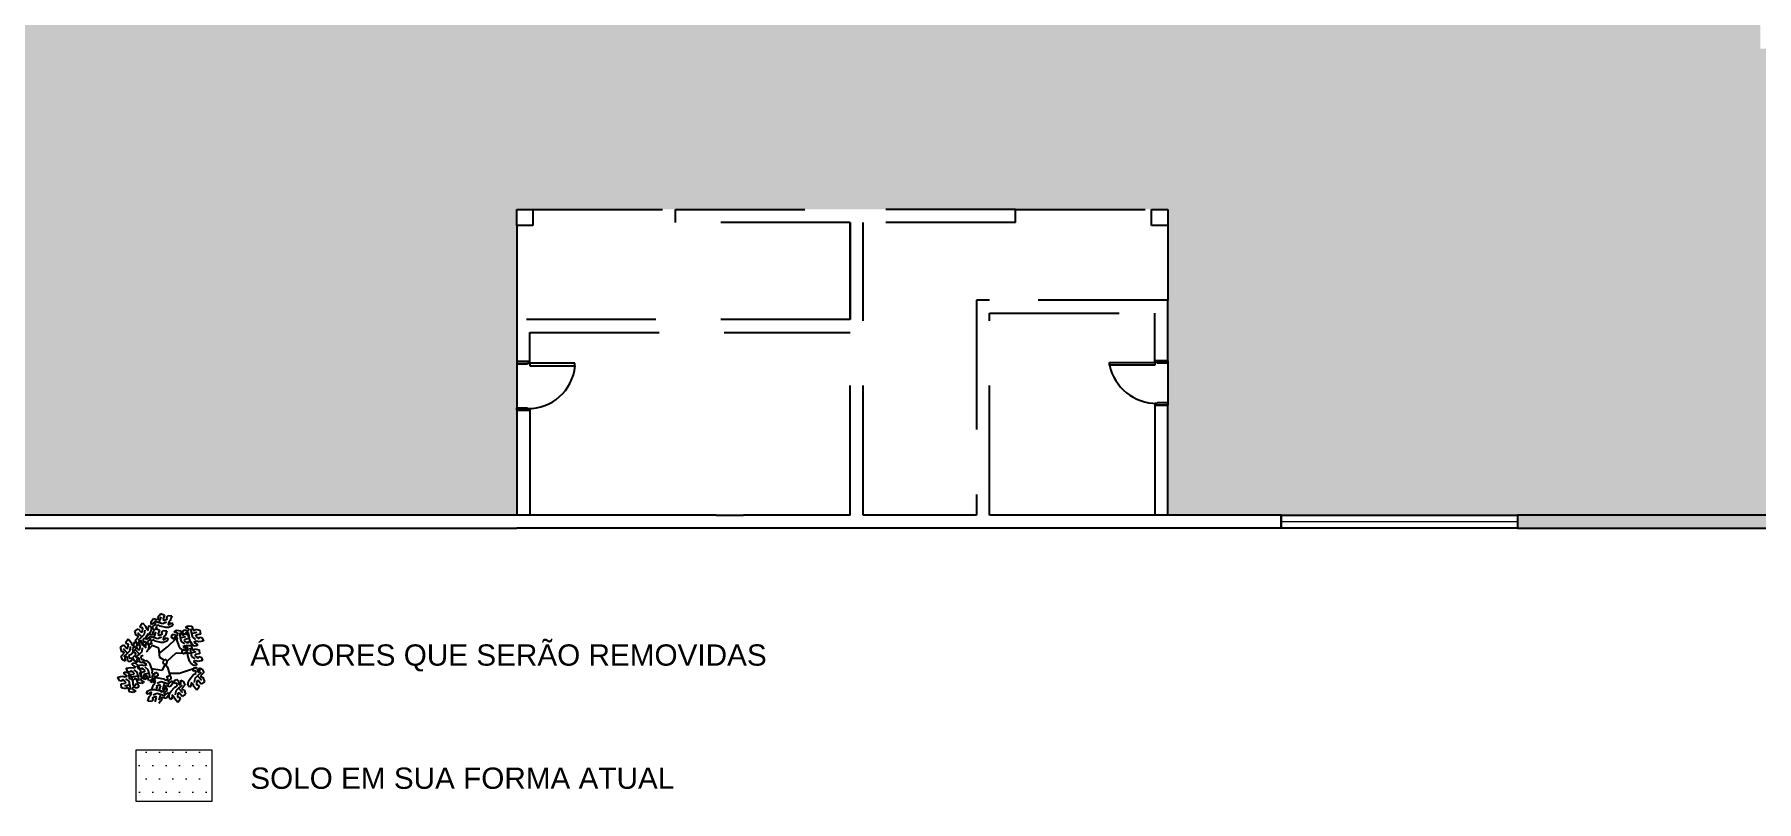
# Model space of a CAD drawing. Header units: metres. Extents: x 1186 to 11427, y -5173 to 11421.
# Drawn here: x 1435.99 to 1462.58, y 1518.36 to 1530.2 of the extents above; entities that cross this region are included whole.
import ezdxf

# ---------------------------------------------------------------- set-up
doc = ezdxf.new("R2010")
doc.units = ezdxf.units.M
doc.header["$LTSCALE"] = 8
doc.linetypes.add('DASHED2', pattern=[0.375, 0.25, -0.125])
doc.layers.get('0').update_dxf_attribs({"lineweight": 5})
for name, color, linetype in [('AL_VEGETAÇÃO', 84, 'Continuous'), ('ARQ-DEMOLIR', 50, 'DASHED2'), ('ARQ-PAR', 5, 'Continuous'), ('ARQ-PIS', 1, 'Continuous'), ('ARQ-PROJ', 7, 'DASHED2'), ('KIRYA - TEXTO', 7, 'Continuous')]:
    doc.layers.add(name, color=color, linetype=linetype)
doc.layers.add('KIRYA - SÍMBOLO', color=7, linetype='Continuous', lineweight=5)
doc.styles.add('EA_80_1-75', font='swissl.ttf', dxfattribs={"height": 0.15})

msp = doc.modelspace()

# ---------------------------------------------------------------- hatches: boundary and pattern name
at = {"true_color": 0xcd6928}
h = msp.add_hatch(dxfattribs=at)
h.set_pattern_fill('DOTS', color=32, scale=0.13)
h.set_pattern_definition([(0, (-3129.61768, 357.83482), (0.1031875, 0.206375), [0, -0.206375])])
h.paths.add_polyline_path([(1456.938, 1546.384), (1438.738, 1546.384), (1438.738, 1574.484), (1436.288, 1574.484), (1435.202, 1567.367), (1409.602, 1567.367), (1409.602, 1530.667), (1409.968, 1528.19), (1410.957, 1525.195), (1412.306, 1522.783), (1443.435, 1522.783), (1443.435, 1524.403), (1443.435, 1525.153), (1443.435, 1525.803), (1443.435, 1527.253), (1443.435, 1527.503), (1443.685, 1527.503), (1445.885, 1527.503), (1448.585, 1527.503), (1451.135, 1527.503), (1453.235, 1527.503), (1453.485, 1527.503), (1453.485, 1527.253), (1453.485, 1526.103), (1453.485, 1525.903), (1453.485, 1525.163), (1453.485, 1524.483), (1453.485, 1522.783), (1455.235, 1522.783), (1458.885, 1522.783), (1503.235, 1522.783), (1503.235, 1568.133), (1500.02, 1572.532), (1495.931, 1576.696), (1486.138, 1583.534), (1462.518, 1583.534), (1462.518, 1574.484), (1456.938, 1574.484)])
h.paths.add_polyline_path([(1494.635, 1546.983), (1494.635, 1529.983), (1462.635, 1529.983), (1462.635, 1546.983)], flags=16)
h.paths.add_polyline_path([(1453.485, 1544.634, -1), (1450.985, 1544.634, -1)], flags=16)
h.paths.add_polyline_path([(1453.135, 1544.634, -1), (1451.335, 1544.634, -1)], flags=0)
h.paths.add_polyline_path([(1453.485, 1538.183, -1), (1450.985, 1538.183, -1)], flags=16)
h.paths.add_polyline_path([(1453.135, 1538.183, -1), (1451.335, 1538.183, -1)], flags=0)
h.paths.add_polyline_path([(1453.485, 1531.731, -1), (1450.985, 1531.731, -1)], flags=16)
h.paths.add_polyline_path([(1453.135, 1531.731, -1), (1451.335, 1531.731, -1)], flags=0)
h.paths.add_polyline_path([(1428.006, 1559.583), (1428.006, 1533.583), (1417.006, 1533.583), (1417.006, 1559.583)], flags=16)
h.paths.add_polyline_path([(1427.506, 1559.083), (1427.506, 1534.083), (1417.506, 1534.083), (1417.506, 1559.083)], flags=0)
at = {"true_color": 0x939598}
h = msp.add_hatch(color=252, dxfattribs=at)
h.dxf.hatch_style = 1
h.paths.add_polyline_path([(1503.435, 1522.783), (1503.235, 1522.783), (1458.885, 1522.783), (1458.885, 1522.583), (1503.235, 1522.583), (1503.435, 1522.583)])
at = {"true_color": 0xcd6928}
h = msp.add_hatch(dxfattribs=at)
h.set_pattern_fill('DOTS', color=32, scale=0.13)
h.paths.add_polyline_path([(1438.726, 1519.163), (1437.561, 1519.163), (1437.561, 1518.362), (1438.726, 1518.362)])

# ---------------------------------------------------------------- linework, layer by layer
msp.add_line((1455.235, 1522.683), (1458.885, 1522.683))
at = {"layer": 'AL_VEGETAÇÃO', "color": 41, "true_color": 0xf4ee51}
for p, q in [((1437.621, 1521.076), (1437.656, 1521.123)), ((1437.634, 1521.042), (1437.621, 1521.076)), ((1437.656, 1521.123), (1437.703, 1521.068)), ((1437.703, 1521.068), (1437.713, 1521.033)), ((1437.744, 1521.004), (1437.748, 1521.065)), ((1437.748, 1521.065), (1437.769, 1521.078)), ((1437.769, 1521.078), (1437.794, 1521.044)), ((1437.789, 1521.141), (1437.825, 1521.187)), ((1437.791, 1521.093), (1437.789, 1521.141)), ((1437.84, 1521.126), (1437.791, 1521.093)), ((1437.817, 1521.031), (1437.818, 1521.066)), ((1437.818, 1521.066), (1437.867, 1521.104)), ((1437.818, 1521.066), (1437.818, 1521.066)), ((1437.825, 1521.187), (1437.886, 1521.172)), ((1437.867, 1521.104), (1437.84, 1521.126)), ((1437.844, 1521.152), (1437.917, 1521.126)), ((1437.897, 1521.089), (1437.861, 1521.064)), ((1437.861, 1521.064), (1437.885, 1521.034)), ((1437.886, 1521.172), (1437.907, 1521.181)), ((1437.892, 1521.211), (1437.941, 1521.265)), ((1437.907, 1521.181), (1437.892, 1521.211)), ((1437.892, 1521.211), (1437.892, 1521.211)), ((1437.929, 1521.067), (1437.897, 1521.089)), ((1437.917, 1521.126), (1437.943, 1521.212)), ((1437.917, 1521.126), (1437.973, 1521.111)), ((1438.02, 1521.048), (1437.929, 1521.067)), ((1437.941, 1521.265), (1437.997, 1521.239)), ((1437.997, 1521.239), (1437.973, 1521.171)), ((1437.973, 1521.171), (1437.987, 1521.158)), ((1437.973, 1521.111), (1438.03, 1521.135)), ((1437.987, 1521.158), (1438.044, 1521.182)), ((1438.03, 1521.206), (1438.053, 1521.235)), ((1438.044, 1521.182), (1438.03, 1521.206)), ((1438.062, 1521.134), (1438.052, 1521.092)), ((1438.052, 1521.092), (1438.107, 1521.119)), ((1438.053, 1521.235), (1438.111, 1521.227)), ((1438.111, 1521.069), (1438.057, 1521.047)), ((1438.087, 1521.159), (1438.062, 1521.134)), ((1438.111, 1521.227), (1438.087, 1521.159)), ((1438.107, 1521.119), (1438.128, 1521.108)), ((1438.128, 1521.108), (1438.111, 1521.069)), ((1438.321, 1521.051), (1438.361, 1521.076)), ((1438.374, 1521.024), (1438.321, 1521.051)), ((1438.361, 1521.076), (1438.419, 1521.068)), ((1438.419, 1521.068), (1438.437, 1521.008)), ((1437.4, 1520.825), (1437.435, 1520.872)), ((1437.413, 1520.791), (1437.4, 1520.825)), ((1437.441, 1520.791), (1437.413, 1520.791)), ((1437.433, 1520.73), (1437.441, 1520.791)), ((1437.435, 1520.872), (1437.482, 1520.817)), ((1437.482, 1520.817), (1437.491, 1520.783)), ((1437.491, 1520.783), (1437.523, 1520.754)), ((1437.523, 1520.754), (1437.527, 1520.815)), ((1437.527, 1520.815), (1437.547, 1520.827)), ((1437.539, 1520.994), (1437.589, 1521.03)), ((1437.561, 1520.925), (1437.539, 1520.994)), ((1437.547, 1520.827), (1437.572, 1520.793)), ((1437.548, 1520.855), (1437.592, 1520.9)), ((1437.571, 1520.801), (1437.548, 1520.855)), ((1437.594, 1520.923), (1437.561, 1520.925)), ((1437.561, 1520.925), (1437.561, 1520.925)), ((1437.572, 1520.793), (1437.564, 1520.735)), ((1437.613, 1520.778), (1437.571, 1520.801)), ((1437.583, 1520.807), (1437.619, 1520.854)), ((1437.596, 1520.773), (1437.583, 1520.807)), ((1437.647, 1520.904), (1437.585, 1520.969)), ((1437.588, 1520.854), (1437.647, 1520.904)), ((1437.589, 1521.03), (1437.636, 1520.975)), ((1437.592, 1520.9), (1437.594, 1520.923)), ((1437.642, 1520.85), (1437.609, 1520.837)), ((1437.609, 1520.837), (1437.613, 1520.778)), ((1437.619, 1520.854), (1437.666, 1520.799)), ((1437.662, 1521.042), (1437.634, 1521.042)), ((1437.636, 1520.975), (1437.655, 1520.98)), ((1437.65, 1520.789), (1437.642, 1520.85)), ((1437.647, 1520.904), (1437.688, 1520.945)), ((1437.679, 1520.77), (1437.65, 1520.789)), ((1437.65, 1520.789), (1437.65, 1520.789)), ((1437.655, 1520.98), (1437.662, 1521.042)), ((1437.666, 1520.799), (1437.675, 1520.764)), ((1437.704, 1520.885), (1437.669, 1520.868)), ((1437.669, 1520.868), (1437.672, 1520.824)), ((1437.672, 1520.824), (1437.711, 1520.831)), ((1437.707, 1520.785), (1437.679, 1520.77)), ((1437.688, 1520.945), (1437.696, 1521.006)), ((1437.766, 1520.954), (1437.704, 1520.885)), ((1437.711, 1520.831), (1437.707, 1520.785)), ((1437.707, 1520.736), (1437.71, 1520.796)), ((1437.71, 1520.796), (1437.731, 1520.809)), ((1437.712, 1520.91), (1437.747, 1520.956)), ((1437.714, 1520.863), (1437.712, 1520.91)), ((1437.713, 1521.033), (1437.744, 1521.004)), ((1437.763, 1520.895), (1437.714, 1520.863)), ((1437.731, 1520.809), (1437.756, 1520.775)), ((1437.74, 1520.801), (1437.741, 1520.835)), ((1437.767, 1520.784), (1437.74, 1520.801)), ((1437.741, 1520.835), (1437.79, 1520.873)), ((1437.741, 1520.835), (1437.741, 1520.835)), ((1437.747, 1520.956), (1437.809, 1520.941)), ((1437.79, 1520.873), (1437.763, 1520.895)), ((1437.785, 1520.986), (1437.766, 1520.954)), ((1437.767, 1520.921), (1437.839, 1520.895)), ((1437.808, 1520.804), (1437.767, 1520.784)), ((1437.819, 1520.859), (1437.783, 1520.834)), ((1437.783, 1520.834), (1437.808, 1520.804)), ((1437.794, 1521.044), (1437.785, 1520.986)), ((1437.809, 1520.941), (1437.829, 1520.951)), ((1437.815, 1520.981), (1437.864, 1521.034)), ((1437.829, 1520.951), (1437.815, 1520.981)), ((1437.815, 1520.981), (1437.815, 1520.981)), ((1437.844, 1521.015), (1437.817, 1521.031)), ((1437.852, 1520.836), (1437.819, 1520.859)), ((1437.839, 1520.895), (1437.865, 1520.981)), ((1437.839, 1520.895), (1437.895, 1520.88)), ((1437.885, 1521.034), (1437.844, 1521.015)), ((1437.942, 1520.818), (1437.852, 1520.836)), ((1437.864, 1521.034), (1437.92, 1521.009)), ((1437.895, 1520.88), (1437.953, 1520.904)), ((1437.92, 1521.009), (1437.896, 1520.941)), ((1437.896, 1520.941), (1437.91, 1520.927)), ((1437.91, 1520.927), (1437.967, 1520.952)), ((1437.979, 1520.816), (1437.942, 1520.818)), ((1437.953, 1520.976), (1437.976, 1521.004)), ((1437.967, 1520.952), (1437.953, 1520.976)), ((1437.984, 1520.903), (1437.975, 1520.861)), ((1437.975, 1520.861), (1438.03, 1520.889)), ((1437.976, 1521.004), (1438.034, 1520.997)), ((1438.034, 1520.838), (1437.979, 1520.816)), ((1438.01, 1520.929), (1437.984, 1520.903)), ((1438.034, 1520.997), (1438.01, 1520.929)), ((1438.057, 1521.047), (1438.02, 1521.048)), ((1438.03, 1520.889), (1438.051, 1520.877)), ((1438.051, 1520.877), (1438.034, 1520.838)), ((1438.043, 1520.749), (1438.183, 1520.886)), ((1438.107, 1520.897), (1438.108, 1520.929)), ((1438.145, 1520.871), (1438.107, 1520.897)), ((1438.108, 1520.929), (1438.138, 1520.945)), ((1438.138, 1520.945), (1438.138, 1520.945)), ((1438.138, 1520.945), (1438.196, 1520.922)), ((1438.158, 1520.908), (1438.145, 1520.871)), ((1438.148, 1520.982), (1438.189, 1521.008)), ((1438.201, 1520.956), (1438.148, 1520.982)), ((1438.198, 1520.889), (1438.158, 1520.908)), ((1438.189, 1521.008), (1438.247, 1521)), ((1438.195, 1520.85), (1438.198, 1520.889)), ((1438.224, 1520.762), (1438.195, 1520.85)), ((1438.196, 1520.922), (1438.201, 1520.956)), ((1438.226, 1520.966), (1438.239, 1520.89)), ((1438.239, 1520.89), (1438.327, 1520.91)), ((1438.239, 1520.89), (1438.254, 1520.834)), ((1438.247, 1521), (1438.264, 1520.939)), ((1438.254, 1520.834), (1438.304, 1520.796)), ((1438.264, 1520.939), (1438.283, 1520.926)), ((1438.28, 1520.966), (1438.281, 1520.997)), ((1438.317, 1520.939), (1438.28, 1520.966)), ((1438.281, 1520.997), (1438.311, 1521.013)), ((1438.283, 1520.926), (1438.301, 1520.953)), ((1438.301, 1520.953), (1438.301, 1520.953)), ((1438.301, 1520.953), (1438.372, 1520.938)), ((1438.307, 1520.864), (1438.302, 1520.845)), ((1438.302, 1520.845), (1438.352, 1520.808)), ((1438.378, 1520.877), (1438.307, 1520.864)), ((1438.311, 1521.013), (1438.311, 1521.013)), ((1438.311, 1521.013), (1438.368, 1520.99)), ((1438.331, 1520.976), (1438.317, 1520.939)), ((1438.371, 1520.957), (1438.331, 1520.976)), ((1438.352, 1520.808), (1438.366, 1520.832)), ((1438.366, 1520.832), (1438.402, 1520.826)), ((1438.367, 1520.918), (1438.371, 1520.957)), ((1438.397, 1520.83), (1438.367, 1520.918)), ((1438.368, 1520.99), (1438.374, 1521.024)), ((1438.372, 1520.938), (1438.378, 1520.877)), ((1438.414, 1520.797), (1438.397, 1520.83)), ((1438.399, 1521.034), (1438.412, 1520.958)), ((1438.402, 1520.826), (1438.425, 1520.772)), ((1438.412, 1520.958), (1438.5, 1520.979)), ((1438.412, 1520.958), (1438.427, 1520.902)), ((1438.46, 1520.761), (1438.414, 1520.797)), ((1438.427, 1520.902), (1438.477, 1520.865)), ((1438.437, 1521.008), (1438.456, 1520.995)), ((1438.492, 1520.837), (1438.451, 1520.824)), ((1438.451, 1520.824), (1438.502, 1520.79)), ((1438.456, 1520.995), (1438.474, 1521.022)), ((1438.474, 1521.022), (1438.474, 1521.022)), ((1438.474, 1521.022), (1438.545, 1521.007)), ((1438.48, 1520.932), (1438.475, 1520.913)), ((1438.475, 1520.913), (1438.525, 1520.876)), ((1438.551, 1520.945), (1438.48, 1520.932)), ((1438.527, 1520.827), (1438.492, 1520.837)), ((1438.502, 1520.79), (1438.503, 1520.766)), ((1438.525, 1520.876), (1438.539, 1520.9)), ((1438.597, 1520.84), (1438.527, 1520.827)), ((1438.539, 1520.9), (1438.575, 1520.895)), ((1438.545, 1521.007), (1438.551, 1520.945)), ((1438.575, 1520.895), (1438.597, 1520.84)), ((1437.317, 1520.744), (1437.368, 1520.779)), ((1437.34, 1520.675), (1437.317, 1520.744)), ((1437.327, 1520.604), (1437.371, 1520.649)), ((1437.349, 1520.55), (1437.327, 1520.604)), ((1437.372, 1520.672), (1437.34, 1520.675)), ((1437.34, 1520.675), (1437.34, 1520.675)), ((1437.391, 1520.528), (1437.349, 1520.55)), ((1437.426, 1520.653), (1437.364, 1520.719)), ((1437.367, 1520.603), (1437.426, 1520.653)), ((1437.368, 1520.779), (1437.415, 1520.725)), ((1437.371, 1520.649), (1437.372, 1520.672)), ((1437.42, 1520.599), (1437.387, 1520.587)), ((1437.387, 1520.587), (1437.391, 1520.528)), ((1437.415, 1520.725), (1437.433, 1520.73)), ((1437.429, 1520.538), (1437.42, 1520.599)), ((1437.426, 1520.653), (1437.467, 1520.694)), ((1437.457, 1520.519), (1437.429, 1520.538)), ((1437.429, 1520.538), (1437.429, 1520.538)), ((1437.483, 1520.634), (1437.447, 1520.618)), ((1437.447, 1520.618), (1437.451, 1520.574)), ((1437.451, 1520.574), (1437.489, 1520.58)), ((1437.486, 1520.534), (1437.457, 1520.519)), ((1437.467, 1520.694), (1437.474, 1520.756)), ((1437.544, 1520.703), (1437.483, 1520.634)), ((1437.489, 1520.58), (1437.486, 1520.534)), ((1437.501, 1520.725), (1437.552, 1520.761)), ((1437.523, 1520.657), (1437.501, 1520.725)), ((1437.51, 1520.586), (1437.554, 1520.631)), ((1437.533, 1520.532), (1437.51, 1520.586)), ((1437.556, 1520.654), (1437.523, 1520.657)), ((1437.523, 1520.657), (1437.523, 1520.657)), ((1437.575, 1520.51), (1437.533, 1520.532)), ((1437.564, 1520.735), (1437.544, 1520.703)), ((1437.609, 1520.635), (1437.548, 1520.7)), ((1437.551, 1520.585), (1437.609, 1520.635)), ((1437.552, 1520.761), (1437.598, 1520.706)), ((1437.554, 1520.631), (1437.556, 1520.654)), ((1437.604, 1520.581), (1437.571, 1520.568)), ((1437.571, 1520.568), (1437.575, 1520.51)), ((1437.624, 1520.773), (1437.596, 1520.773)), ((1437.598, 1520.706), (1437.617, 1520.711)), ((1437.612, 1520.52), (1437.604, 1520.581)), ((1437.609, 1520.635), (1437.651, 1520.676)), ((1437.641, 1520.501), (1437.612, 1520.52)), ((1437.612, 1520.52), (1437.612, 1520.52)), ((1437.617, 1520.711), (1437.624, 1520.773)), ((1437.667, 1520.616), (1437.631, 1520.599)), ((1437.631, 1520.599), (1437.635, 1520.555)), ((1437.635, 1520.555), (1437.673, 1520.562)), ((1437.651, 1520.676), (1437.658, 1520.737)), ((1437.673, 1520.562), (1437.669, 1520.516)), ((1437.671, 1520.535), (1437.713, 1520.539)), ((1437.672, 1520.51), (1437.671, 1520.535)), ((1437.675, 1520.764), (1437.707, 1520.736)), ((1437.713, 1520.539), (1437.759, 1520.503)), ((1437.807, 1520.771), (1437.714, 1520.67)), ((1437.748, 1520.717), (1437.728, 1520.685)), ((1437.756, 1520.775), (1437.748, 1520.717)), ((1437.908, 1520.731), (1437.807, 1520.771)), ((1437.927, 1520.587), (1437.908, 1520.731)), ((1437.919, 1520.651), (1438.043, 1520.749)), ((1437.993, 1520.547), (1437.927, 1520.587)), ((1437.978, 1520.53), (1437.972, 1520.499)), ((1437.993, 1520.547), (1437.978, 1520.53)), ((1438.004, 1520.554), (1437.993, 1520.547)), ((1438.024, 1520.543), (1438.004, 1520.554)), ((1438.039, 1520.529), (1438.024, 1520.543)), ((1438.034, 1520.497), (1438.039, 1520.522)), ((1438.039, 1520.529), (1438.175, 1520.659)), ((1438.039, 1520.522), (1438.039, 1520.529)), ((1438.175, 1520.659), (1438.388, 1520.655)), ((1438.241, 1520.729), (1438.224, 1520.762)), ((1438.288, 1520.693), (1438.241, 1520.729)), ((1438.268, 1520.665), (1438.269, 1520.696)), ((1438.306, 1520.638), (1438.268, 1520.665)), ((1438.269, 1520.696), (1438.299, 1520.712)), ((1438.319, 1520.768), (1438.278, 1520.755)), ((1438.278, 1520.755), (1438.329, 1520.722)), ((1438.33, 1520.697), (1438.288, 1520.693)), ((1438.299, 1520.712), (1438.299, 1520.712)), ((1438.299, 1520.712), (1438.357, 1520.689)), ((1438.319, 1520.675), (1438.306, 1520.638)), ((1438.309, 1520.75), (1438.35, 1520.775)), ((1438.362, 1520.723), (1438.309, 1520.75)), ((1438.354, 1520.759), (1438.319, 1520.768)), ((1438.359, 1520.656), (1438.319, 1520.675)), ((1438.329, 1520.722), (1438.33, 1520.697)), ((1438.35, 1520.775), (1438.408, 1520.767)), ((1438.425, 1520.772), (1438.354, 1520.759)), ((1438.356, 1520.617), (1438.359, 1520.656)), ((1438.385, 1520.529), (1438.356, 1520.617)), ((1438.357, 1520.689), (1438.362, 1520.723)), ((1438.402, 1520.496), (1438.385, 1520.529)), ((1438.387, 1520.733), (1438.401, 1520.657)), ((1438.401, 1520.657), (1438.488, 1520.678)), ((1438.401, 1520.657), (1438.415, 1520.601)), ((1438.408, 1520.767), (1438.425, 1520.707)), ((1438.415, 1520.601), (1438.465, 1520.564)), ((1438.425, 1520.707), (1438.444, 1520.693)), ((1438.48, 1520.536), (1438.439, 1520.522)), ((1438.439, 1520.522), (1438.49, 1520.489)), ((1438.444, 1520.693), (1438.462, 1520.721)), ((1438.503, 1520.766), (1438.46, 1520.761)), ((1438.462, 1520.721), (1438.462, 1520.721)), ((1438.462, 1520.721), (1438.533, 1520.706)), ((1438.468, 1520.631), (1438.463, 1520.612)), ((1438.463, 1520.612), (1438.513, 1520.575)), ((1438.539, 1520.644), (1438.468, 1520.631)), ((1438.515, 1520.526), (1438.48, 1520.536)), ((1438.513, 1520.575), (1438.527, 1520.599)), ((1438.586, 1520.539), (1438.515, 1520.526)), ((1438.527, 1520.599), (1438.563, 1520.593)), ((1438.533, 1520.706), (1438.539, 1520.644)), ((1438.563, 1520.593), (1438.586, 1520.539)), ((1437.279, 1520.283), (1437.35, 1520.296)), ((1437.302, 1520.228), (1437.279, 1520.283)), ((1437.35, 1520.296), (1437.385, 1520.286)), ((1437.374, 1520.357), (1437.416, 1520.362)), ((1437.375, 1520.333), (1437.374, 1520.357)), ((1437.426, 1520.299), (1437.375, 1520.333)), ((1437.385, 1520.286), (1437.426, 1520.299)), ((1437.449, 1520.221), (1437.4, 1520.258)), ((1437.406, 1520.421), (1437.477, 1520.434)), ((1437.429, 1520.367), (1437.406, 1520.421)), ((1437.416, 1520.362), (1437.463, 1520.326)), ((1437.465, 1520.361), (1437.429, 1520.367)), ((1437.453, 1520.317), (1437.524, 1520.33)), ((1437.459, 1520.255), (1437.453, 1520.317)), ((1437.53, 1520.24), (1437.459, 1520.255)), ((1437.463, 1520.326), (1437.48, 1520.293)), ((1437.479, 1520.386), (1437.465, 1520.361)), ((1437.477, 1520.434), (1437.512, 1520.425)), ((1437.529, 1520.348), (1437.479, 1520.386)), ((1437.48, 1520.293), (1437.509, 1520.205)), ((1437.501, 1520.496), (1437.543, 1520.501)), ((1437.502, 1520.472), (1437.501, 1520.496)), ((1437.553, 1520.438), (1437.502, 1520.472)), ((1437.592, 1520.303), (1437.504, 1520.283)), ((1437.512, 1520.425), (1437.553, 1520.438)), ((1437.524, 1520.33), (1437.529, 1520.348)), ((1437.577, 1520.36), (1437.527, 1520.397)), ((1437.548, 1520.267), (1437.53, 1520.24)), ((1437.543, 1520.501), (1437.59, 1520.464)), ((1437.567, 1520.254), (1437.548, 1520.267)), ((1437.584, 1520.193), (1437.567, 1520.254)), ((1437.576, 1520.46), (1437.647, 1520.473)), ((1437.599, 1520.406), (1437.576, 1520.46)), ((1437.592, 1520.303), (1437.577, 1520.36)), ((1437.59, 1520.464), (1437.607, 1520.432)), ((1437.605, 1520.228), (1437.592, 1520.303)), ((1437.635, 1520.4), (1437.599, 1520.406)), ((1437.607, 1520.432), (1437.636, 1520.344)), ((1437.623, 1520.355), (1437.693, 1520.368)), ((1437.628, 1520.293), (1437.623, 1520.355)), ((1437.699, 1520.278), (1437.628, 1520.293)), ((1437.635, 1520.272), (1437.63, 1520.237)), ((1437.636, 1520.344), (1437.633, 1520.304)), ((1437.633, 1520.304), (1437.673, 1520.286)), ((1437.649, 1520.424), (1437.635, 1520.4)), ((1437.693, 1520.248), (1437.635, 1520.272)), ((1437.669, 1520.516), (1437.641, 1520.501)), ((1437.647, 1520.473), (1437.682, 1520.463)), ((1437.698, 1520.387), (1437.649, 1520.424)), ((1437.722, 1520.477), (1437.672, 1520.51)), ((1437.761, 1520.342), (1437.673, 1520.322)), ((1437.673, 1520.286), (1437.686, 1520.322)), ((1437.682, 1520.463), (1437.722, 1520.477)), ((1437.686, 1520.322), (1437.724, 1520.296)), ((1437.693, 1520.368), (1437.698, 1520.387)), ((1437.723, 1520.264), (1437.693, 1520.248)), ((1437.746, 1520.398), (1437.696, 1520.436)), ((1437.718, 1520.306), (1437.699, 1520.278)), ((1437.699, 1520.278), (1437.699, 1520.278)), ((1437.737, 1520.293), (1437.718, 1520.306)), ((1437.724, 1520.296), (1437.723, 1520.264)), ((1437.754, 1520.232), (1437.737, 1520.293)), ((1437.761, 1520.342), (1437.746, 1520.398)), ((1437.759, 1520.503), (1437.777, 1520.47)), ((1437.775, 1520.266), (1437.761, 1520.342)), ((1437.777, 1520.47), (1437.806, 1520.382)), ((1437.783, 1520.214), (1437.801, 1520.253)), ((1437.958, 1520.385), (1437.796, 1520.413)), ((1437.805, 1520.31), (1437.799, 1520.276)), ((1437.799, 1520.276), (1437.852, 1520.25)), ((1437.801, 1520.253), (1437.855, 1520.275)), ((1437.806, 1520.382), (1437.803, 1520.343)), ((1437.803, 1520.343), (1437.842, 1520.324)), ((1437.862, 1520.287), (1437.805, 1520.31)), ((1437.842, 1520.324), (1437.856, 1520.361)), ((1437.855, 1520.275), (1437.892, 1520.273)), ((1437.856, 1520.361), (1437.894, 1520.335)), ((1437.893, 1520.303), (1437.862, 1520.287)), ((1437.862, 1520.287), (1437.862, 1520.287)), ((1437.892, 1520.273), (1437.983, 1520.255)), ((1437.894, 1520.335), (1437.893, 1520.303)), ((1438.008, 1520.482), (1437.958, 1520.385)), ((1437.972, 1520.499), (1437.99, 1520.483)), ((1437.983, 1520.255), (1438.015, 1520.232)), ((1437.99, 1520.483), (1438.008, 1520.482)), ((1438.008, 1520.482), (1438.024, 1520.485)), ((1438.008, 1520.482), (1438.043, 1520.439)), ((1438.015, 1520.232), (1438.051, 1520.257)), ((1438.024, 1520.485), (1438.034, 1520.497)), ((1438.027, 1520.287), (1438.068, 1520.307)), ((1438.051, 1520.257), (1438.027, 1520.287)), ((1438.043, 1520.439), (1438.086, 1520.291)), ((1438.094, 1520.256), (1438.045, 1520.218)), ((1438.068, 1520.307), (1438.095, 1520.29)), ((1438.07, 1520.344), (1438.229, 1520.345)), ((1438.095, 1520.29), (1438.094, 1520.256)), ((1438.094, 1520.256), (1438.094, 1520.256)), ((1438.229, 1520.345), (1438.477, 1520.428)), ((1438.366, 1520.221), (1438.386, 1520.252)), ((1438.386, 1520.252), (1438.447, 1520.321)), ((1438.449, 1520.46), (1438.402, 1520.496)), ((1438.441, 1520.375), (1438.445, 1520.421)), ((1438.48, 1520.382), (1438.441, 1520.375)), ((1438.445, 1520.421), (1438.473, 1520.436)), ((1438.447, 1520.321), (1438.483, 1520.338)), ((1438.491, 1520.465), (1438.449, 1520.46)), ((1438.464, 1520.262), (1438.456, 1520.2)), ((1438.505, 1520.303), (1438.464, 1520.262)), ((1438.473, 1520.436), (1438.502, 1520.418)), ((1438.483, 1520.338), (1438.48, 1520.382)), ((1438.49, 1520.489), (1438.491, 1520.465)), ((1438.502, 1520.418), (1438.502, 1520.418)), ((1438.502, 1520.418), (1438.51, 1520.357)), ((1438.564, 1520.352), (1438.505, 1520.303)), ((1438.505, 1520.303), (1438.566, 1520.237)), ((1438.51, 1520.357), (1438.543, 1520.369)), ((1438.543, 1520.369), (1438.539, 1520.428)), ((1438.539, 1520.428), (1438.581, 1520.406)), ((1438.56, 1520.306), (1438.558, 1520.283)), ((1438.558, 1520.283), (1438.591, 1520.281)), ((1438.604, 1520.352), (1438.56, 1520.306)), ((1438.581, 1520.406), (1438.604, 1520.352)), ((1438.591, 1520.281), (1438.591, 1520.281)), ((1438.591, 1520.281), (1438.613, 1520.212)), ((1437.338, 1520.223), (1437.302, 1520.228)), ((1437.326, 1520.178), (1437.397, 1520.191)), ((1437.332, 1520.116), (1437.326, 1520.178)), ((1437.402, 1520.101), (1437.332, 1520.116)), ((1437.352, 1520.247), (1437.338, 1520.223)), ((1437.402, 1520.21), (1437.352, 1520.247)), ((1437.464, 1520.165), (1437.377, 1520.144)), ((1437.397, 1520.191), (1437.402, 1520.21)), ((1437.421, 1520.128), (1437.402, 1520.101)), ((1437.402, 1520.101), (1437.402, 1520.101)), ((1437.44, 1520.115), (1437.421, 1520.128)), ((1437.457, 1520.055), (1437.44, 1520.115)), ((1437.464, 1520.165), (1437.449, 1520.221)), ((1437.515, 1520.047), (1437.457, 1520.055)), ((1437.478, 1520.089), (1437.464, 1520.165)), ((1437.508, 1520.133), (1437.503, 1520.098)), ((1437.503, 1520.098), (1437.555, 1520.072)), ((1437.509, 1520.205), (1437.506, 1520.166)), ((1437.506, 1520.166), (1437.546, 1520.147)), ((1437.565, 1520.11), (1437.508, 1520.133)), ((1437.555, 1520.072), (1437.515, 1520.047)), ((1437.53, 1520.24), (1437.53, 1520.24)), ((1437.546, 1520.147), (1437.559, 1520.183)), ((1437.559, 1520.183), (1437.597, 1520.157)), ((1437.596, 1520.126), (1437.565, 1520.11)), ((1437.565, 1520.11), (1437.565, 1520.11)), ((1437.642, 1520.186), (1437.584, 1520.193)), ((1437.597, 1520.157), (1437.596, 1520.126)), ((1437.63, 1520.237), (1437.683, 1520.211)), ((1437.683, 1520.211), (1437.642, 1520.186)), ((1437.693, 1520.248), (1437.693, 1520.248)), ((1437.721, 1520.033), (1437.738, 1520.072)), ((1437.743, 1520.021), (1437.721, 1520.033)), ((1437.738, 1520.072), (1437.793, 1520.094)), ((1437.797, 1520.049), (1437.743, 1520.021)), ((1437.812, 1520.224), (1437.754, 1520.232)), ((1437.762, 1519.981), (1437.788, 1520.007)), ((1437.805, 1520.202), (1437.783, 1520.214)), ((1437.788, 1520.007), (1437.797, 1520.049)), ((1437.793, 1520.094), (1437.83, 1520.092)), ((1437.801, 1520.094), (1437.825, 1520.162)), ((1437.859, 1520.087), (1437.801, 1520.094)), ((1437.859, 1520.229), (1437.805, 1520.202)), ((1437.852, 1520.25), (1437.812, 1520.224)), ((1437.877, 1520.03), (1437.82, 1520.006)), ((1437.825, 1520.162), (1437.85, 1520.188)), ((1437.83, 1520.092), (1437.92, 1520.074)), ((1437.85, 1520.188), (1437.859, 1520.229)), ((1437.882, 1520.115), (1437.859, 1520.087)), ((1437.925, 1520.164), (1437.868, 1520.139)), ((1437.868, 1520.139), (1437.882, 1520.115)), ((1437.933, 1520.015), (1437.877, 1520.03)), ((1437.939, 1520.211), (1437.882, 1520.186)), ((1437.933, 1520.015), (1437.907, 1519.929)), ((1437.915, 1520.082), (1437.939, 1520.15)), ((1437.971, 1520.057), (1437.915, 1520.082)), ((1437.92, 1520.074), (1437.953, 1520.051)), ((1437.939, 1520.15), (1437.925, 1520.164)), ((1438.005, 1519.989), (1437.933, 1520.015)), ((1437.995, 1520.196), (1437.939, 1520.211)), ((1437.953, 1520.051), (1437.989, 1520.076)), ((1437.964, 1520.106), (1438.006, 1520.126)), ((1437.989, 1520.076), (1437.964, 1520.106)), ((1437.995, 1520.196), (1437.969, 1520.109)), ((1438.019, 1520.11), (1437.971, 1520.057)), ((1438.031, 1520.075), (1437.982, 1520.037)), ((1437.982, 1520.037), (1438.01, 1520.015)), ((1438.068, 1520.169), (1437.995, 1520.196)), ((1438.026, 1520.15), (1438.005, 1520.14)), ((1438.005, 1520.14), (1438.019, 1520.11)), ((1438.006, 1520.126), (1438.033, 1520.109)), ((1438.01, 1520.015), (1438.059, 1520.048)), ((1438.019, 1520.11), (1438.019, 1520.11)), ((1438.06, 1520), (1438.025, 1519.954)), ((1438.087, 1520.134), (1438.026, 1520.15)), ((1438.033, 1520.109), (1438.031, 1520.075)), ((1438.031, 1520.075), (1438.031, 1520.075)), ((1438.045, 1520.218), (1438.072, 1520.196)), ((1438.059, 1520.048), (1438.06, 1520)), ((1438.066, 1519.971), (1438.075, 1520.029)), ((1438.072, 1520.196), (1438.121, 1520.228)), ((1438.075, 1520.029), (1438.094, 1520.061)), ((1438.123, 1520.181), (1438.087, 1520.134)), ((1438.094, 1520.061), (1438.156, 1520.13)), ((1438.116, 1520.01), (1438.112, 1519.949)), ((1438.148, 1519.981), (1438.116, 1520.01)), ((1438.121, 1520.228), (1438.123, 1520.181)), ((1438.149, 1520.184), (1438.153, 1520.23)), ((1438.188, 1520.19), (1438.149, 1520.184)), ((1438.153, 1520.23), (1438.181, 1520.245)), ((1438.156, 1520.13), (1438.191, 1520.146)), ((1438.172, 1520.07), (1438.164, 1520.008)), ((1438.213, 1520.111), (1438.172, 1520.07)), ((1438.181, 1520.245), (1438.21, 1520.226)), ((1438.191, 1520.146), (1438.188, 1520.19)), ((1438.205, 1520.034), (1438.198, 1519.972)), ((1438.224, 1520.039), (1438.205, 1520.034)), ((1438.21, 1520.226), (1438.21, 1520.226)), ((1438.21, 1520.226), (1438.218, 1520.165)), ((1438.272, 1520.16), (1438.213, 1520.111)), ((1438.213, 1520.111), (1438.275, 1520.045)), ((1438.218, 1520.165), (1438.251, 1520.177)), ((1438.271, 1519.985), (1438.224, 1520.039)), ((1438.251, 1520.177), (1438.247, 1520.236)), ((1438.247, 1520.236), (1438.29, 1520.214)), ((1438.268, 1520.115), (1438.266, 1520.092)), ((1438.266, 1520.092), (1438.299, 1520.089)), ((1438.312, 1520.16), (1438.268, 1520.115)), ((1438.321, 1520.02), (1438.271, 1519.985)), ((1438.29, 1520.214), (1438.312, 1520.16)), ((1438.299, 1520.089), (1438.299, 1520.089)), ((1438.299, 1520.089), (1438.321, 1520.02)), ((1438.358, 1520.163), (1438.366, 1520.221)), ((1438.383, 1520.128), (1438.358, 1520.163)), ((1438.404, 1520.141), (1438.383, 1520.128)), ((1438.408, 1520.202), (1438.404, 1520.141)), ((1438.439, 1520.173), (1438.408, 1520.202)), ((1438.449, 1520.138), (1438.439, 1520.173)), ((1438.495, 1520.084), (1438.449, 1520.138)), ((1438.497, 1520.226), (1438.49, 1520.164)), ((1438.49, 1520.164), (1438.518, 1520.164)), ((1438.531, 1520.13), (1438.495, 1520.084)), ((1438.516, 1520.231), (1438.497, 1520.226)), ((1438.563, 1520.176), (1438.516, 1520.231)), ((1438.518, 1520.164), (1438.531, 1520.13)), ((1438.613, 1520.212), (1438.563, 1520.176)), ((1437.738, 1519.913), (1437.762, 1519.981)), ((1437.797, 1519.906), (1437.738, 1519.913)), ((1437.82, 1519.934), (1437.797, 1519.906)), ((1437.863, 1519.983), (1437.805, 1519.959)), ((1437.805, 1519.959), (1437.82, 1519.934)), ((1437.852, 1519.901), (1437.876, 1519.969)), ((1437.876, 1519.969), (1437.863, 1519.983)), ((1437.957, 1519.93), (1437.909, 1519.876)), ((1437.964, 1519.969), (1437.943, 1519.959)), ((1437.943, 1519.959), (1437.957, 1519.93)), ((1437.957, 1519.93), (1437.957, 1519.93)), ((1438.025, 1519.954), (1437.964, 1519.969)), ((1438.091, 1519.936), (1438.066, 1519.971)), ((1438.112, 1519.949), (1438.091, 1519.936)), ((1438.157, 1519.947), (1438.148, 1519.981)), ((1438.204, 1519.892), (1438.157, 1519.947)), ((1438.198, 1519.972), (1438.226, 1519.973)), ((1438.239, 1519.939), (1438.204, 1519.892)), ((1438.226, 1519.973), (1438.239, 1519.939))]:
    msp.add_line(p, q, dxfattribs=at)
at = {"layer": 'ARQ-DEMOLIR'}
for p, q in [((1445.885, 1527.303), (1445.885, 1527.503)), ((1445.885, 1527.503), (1448.585, 1527.503)), ((1451.135, 1527.503), (1448.585, 1527.503)), ((1451.135, 1527.303), (1451.135, 1527.503)), ((1448.585, 1527.303), (1445.885, 1527.303)), ((1448.585, 1525.803), (1448.585, 1527.303)), ((1448.585, 1525.803), (1448.585, 1527.303)), ((1448.585, 1527.303), (1448.585, 1525.803)), ((1448.785, 1522.783), (1448.785, 1527.303)), ((1448.785, 1527.203), (1448.785, 1527.303)), ((1451.135, 1527.303), (1448.785, 1527.303)), ((1453.485, 1527.253), (1453.285, 1527.253)), ((1448.585, 1526.153), (1448.585, 1526.343)), ((1448.785, 1526.153), (1448.785, 1526.343)), ((1450.735, 1526.103), (1450.535, 1526.103)), ((1450.535, 1526.103), (1450.535, 1522.783)), ((1453.485, 1526.103), (1450.735, 1526.103)), ((1453.485, 1525.903), (1453.485, 1526.103)), ((1450.735, 1522.783), (1450.735, 1525.903)), ((1450.735, 1525.903), (1453.285, 1525.903)), ((1453.285, 1525.163), (1453.285, 1525.903)), ((1453.485, 1525.163), (1453.485, 1525.903)), ((1443.435, 1525.803), (1443.435, 1525.153)), ((1448.585, 1525.803), (1443.435, 1525.803)), ((1443.635, 1525.153), (1443.635, 1525.603)), ((1443.635, 1525.603), (1448.585, 1525.603)), ((1448.585, 1522.783), (1448.585, 1525.603)), ((1443.435, 1525.153), (1443.635, 1525.153)), ((1443.435, 1525.153), (1443.435, 1524.403)), ((1443.485, 1525.153), (1443.635, 1525.153)), ((1443.485, 1525.153), (1443.625, 1525.153)), ((1453.485, 1525.163), (1453.285, 1525.163)), ((1453.485, 1525.163), (1453.485, 1524.483)), ((1443.435, 1524.403), (1443.435, 1522.783)), ((1443.435, 1524.403), (1443.635, 1524.403)), ((1443.485, 1524.403), (1443.635, 1524.403)), ((1443.635, 1524.403), (1443.635, 1522.783)), ((1453.485, 1524.483), (1453.285, 1524.483)), ((1453.285, 1524.483), (1453.285, 1522.783)), ((1453.485, 1522.783), (1453.485, 1524.483))]:
    msp.add_line(p, q, dxfattribs=at)
for points in [[(1443.435, 1527.503), (1443.685, 1527.503), (1443.685, 1527.253), (1443.435, 1527.253)], [(1453.235, 1527.503), (1453.485, 1527.503), (1453.485, 1527.253), (1453.235, 1527.253)], [(1444.334, 1525.088), (1444.334, 1525.128), (1443.635, 1525.128), (1443.635, 1525.088)], [(1452.585, 1525.098), (1452.585, 1525.138), (1453.285, 1525.138), (1453.285, 1525.098)]]:
    msp.add_lwpolyline(points, close=True, dxfattribs=at)
for points in [[(1443.435, 1525.118), (1443.435, 1525.118), (1443.599, 1525.118), (1443.599, 1525.128), (1443.634, 1525.128), (1443.635, 1525.138), (1443.635, 1525.153), (1443.435, 1525.153), (1443.435, 1525.118)], [(1453.485, 1525.128), (1453.485, 1525.128), (1453.32, 1525.128), (1453.32, 1525.138), (1453.285, 1525.138), (1453.285, 1525.148), (1453.285, 1525.163), (1453.485, 1525.163), (1453.485, 1525.128)], [(1453.485, 1524.518), (1453.485, 1524.518), (1453.321, 1524.518), (1453.321, 1524.508), (1453.285, 1524.508), (1453.285, 1524.498), (1453.285, 1524.483), (1453.485, 1524.483), (1453.485, 1524.518)], [(1443.435, 1524.438), (1443.435, 1524.438), (1443.599, 1524.438), (1443.599, 1524.428), (1443.635, 1524.428), (1443.635, 1524.418), (1443.635, 1524.403), (1443.435, 1524.403), (1443.435, 1524.438)]]:
    msp.add_lwpolyline(points, dxfattribs=at)
for centre, radius, start, end in [((1443.613, 1525.152), 0.725, 268.8985, 354.8867), ((1453.321, 1525.262), 0.754, 192.5774, 269.9718)]:
    msp.add_arc(centre, radius, start, end, dxfattribs=at)
at = {"layer": 'ARQ-PAR'}
for p, q in [((1443.635, 1522.783), (1412.306, 1522.783)), ((1446.515, 1522.783), (1443.635, 1522.783)), ((1446.515, 1522.783), (1446.935, 1522.783)), ((1448.585, 1522.783), (1446.935, 1522.783)), ((1450.535, 1522.783), (1448.785, 1522.783)), ((1453.285, 1522.783), (1450.735, 1522.783)), ((1455.235, 1522.783), (1453.285, 1522.783)), ((1455.235, 1522.783), (1455.235, 1522.583)), ((1503.235, 1522.783), (1458.885, 1522.783)), ((1458.885, 1522.783), (1458.885, 1522.583)), ((1455.235, 1522.583), (1443.435, 1522.583)), ((1458.885, 1522.583), (1503.235, 1522.583))]:
    msp.add_line(p, q, dxfattribs=at)
msp.add_lwpolyline([(1412.189, 1522.583), (1443.435, 1522.583)], dxfattribs=at)
at = {"layer": 'ARQ-PIS'}
msp.add_lwpolyline([(1455.235, 1522.783), (1458.885, 1522.783), (1458.885, 1522.583), (1455.235, 1522.583)], close=True, dxfattribs=at)
at = {"layer": 'ARQ-PROJ'}
for p, q in [((1443.685, 1527.503), (1445.885, 1527.503)), ((1451.135, 1527.503), (1453.235, 1527.503)), ((1443.435, 1527.253), (1443.435, 1525.803)), ((1453.485, 1527.253), (1453.485, 1526.103))]:
    msp.add_line(p, q, dxfattribs=at)
at = {"layer": 'KIRYA - SÍMBOLO'}
msp.add_lwpolyline([(1437.561, 1519.163), (1438.726, 1519.163), (1438.726, 1518.362), (1437.561, 1518.362)], close=True, dxfattribs=at)

# ---------------------------------------------------------------- texts
at = {"layer": 'KIRYA - TEXTO', "char_height": 0.32819, "width": 24.52347, "attachment_point": 1, "style": 'EA_80_1-75'}
for s, insert in [('\\pxt13;{\\fArial|b0|i0|c0|p34;ÁRVORES QUE SERÃO REMOVIDAS}', (1439.321, 1520.788)), ('{\\fArial|b0|i0|c0|p34;SOLO EM SUA FORMA ATUAL}', (1439.321, 1518.887))]:
    msp.add_mtext(s, dxfattribs=dict(at, insert=insert))

doc.saveas('drawing.dxf')
